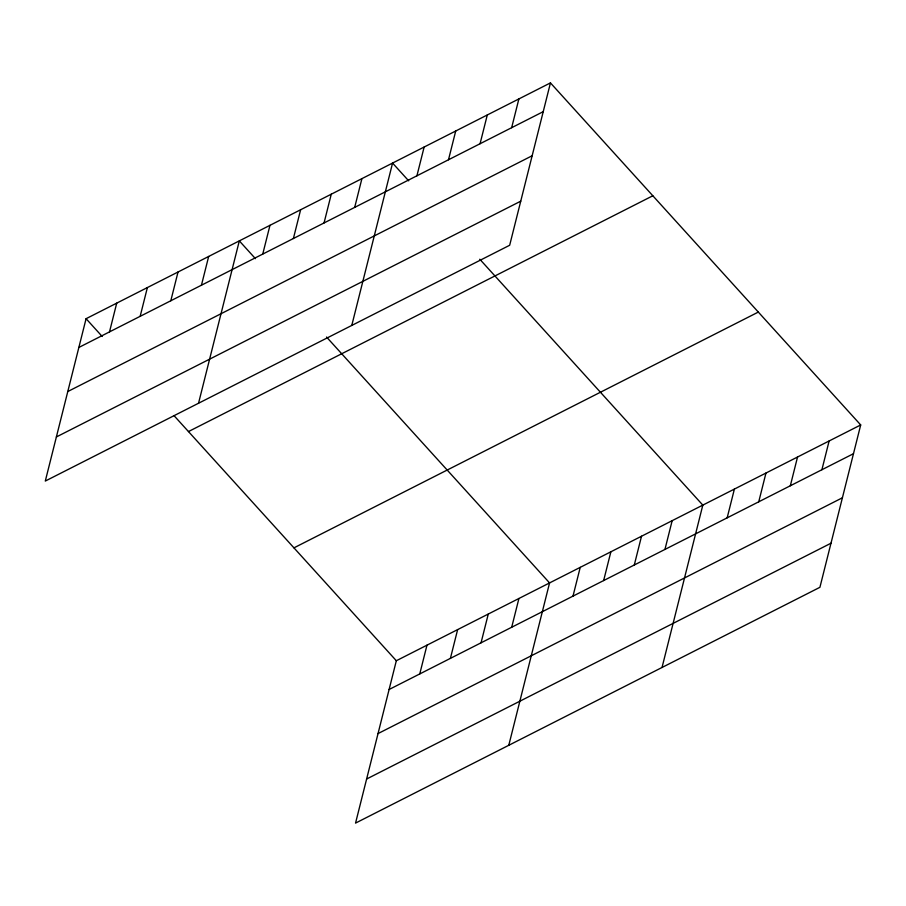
<?xml version="1.0" encoding="UTF-8"?>
<svg xmlns="http://www.w3.org/2000/svg" width="906" height="906" viewBox="0 0 906 906"><rect width="100%" height="100%" fill="white"/><g stroke="black" fill="none" stroke-linecap="round" stroke-linejoin="round"><path stroke-width="1.36" d="M550.452 82.899L86.081 318.697L45.3 481.052L509.67 245.266L550.452 82.899L860.7 424.948L819.919 587.303L355.548 823.101L396.33 660.734L860.7 424.948M109.501 331.89L116.727 303.136M140.158 316.33L147.384 287.564M170.804 300.769L178.029 272.004M201.449 285.209L208.674 256.443M198.539 403.238L239.32 240.883L255.435 258.652M262.751 254.076L269.977 225.322M293.397 238.516L300.622 209.762M324.042 222.955L331.268 194.201M354.688 207.395L361.913 178.629M351.777 325.435L392.57 163.069L408.685 180.838M416.919 175.798L424.144 147.032M448.493 159.762L455.718 131.008M480.067 143.726L487.292 114.971M511.652 127.701L518.878 98.935M419.761 673.939L426.975 645.174M450.407 658.368L457.632 629.613M481.052 642.807L488.277 614.053M511.697 627.246L518.923 598.492M508.787 745.287L549.568 582.92L326.534 337.032M573 596.125L580.225 567.36M603.645 580.565L610.87 551.799M634.291 565.004L641.516 536.239M664.947 549.432L672.161 520.678M662.037 667.473L702.818 505.118L479.784 259.229M727.167 517.836L734.392 489.081M758.741 501.811L765.966 473.045M790.326 485.775L797.54 457.009M821.901 469.738L829.126 440.984M78.856 347.451L543.226 111.665M67.78 391.539L532.15 155.753M56.376 436.964L520.746 201.177M188.459 431.573L652.83 195.775M293.952 547.858L758.322 312.072M389.104 689.5L853.475 453.702M378.029 733.588L842.399 497.79M366.624 779.013L830.995 543.215M86.081 318.697L102.197 336.466M174.246 415.888L396.33 660.734"/></g></svg>
